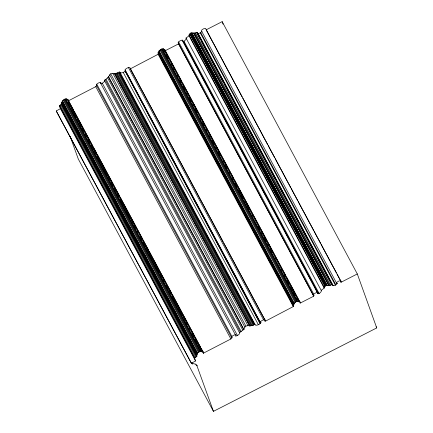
<?xml version="1.0" encoding="UTF-8"?>
<svg xmlns="http://www.w3.org/2000/svg" width="433" height="433" viewBox="0 0 433 433"><rect width="100%" height="100%" fill="white"/><g stroke="black" fill="none" stroke-linecap="round" stroke-linejoin="round"><path stroke-width="0.65" d="M254.35 324.636A0.969 0.352 -28.2 0 0 254.501 324.328L119.178 72.035L254.35 324.636A1.629 0.59 -28.2 0 1 255.091 324.517A4.005 1.456 -28.2 0 0 258.36 324.718A2.273 0.823 -28.2 0 0 260.157 323.559L125.083 70.947L125.451 70.758L260.596 323.061M260.157 323.559L125.083 70.947M206.135 29.839L222.161 21.65L357.306 273.954L376.732 327.922L213.442 411.35L196.923 365.733L197.129 365.398A9.456 3.432 -28.2 0 1 195.532 363.996A2.235 0.812 -28.2 0 1 194.439 363.866L193.454 363.596L192.685 363.985L192.501 363.482L191.538 363.606L191.408 363.255L195.564 360.96L194.531 358.086L195.131 357.777L59.949 105.419A0.996 0.363 -28.2 0 1 60.744 104.808L61.372 104.272A0.779 0.281 -28.2 0 1 61.849 103.779L61.703 103.536M195.104 357.701L195.094 357.723A0.996 0.363 -28.2 0 1 195.884 357.111L196.517 356.575A0.779 0.281 -28.2 0 1 196.993 356.083L173.579 312.236M324.209 288.124L189.069 35.82A4.362 1.586 -28.2 0 1 189.075 35.013A2.051 0.747 -28.2 0 1 189.881 34.142A0.85 0.309 -28.2 0 1 189.957 33.758L190.628 33.254L325.768 285.553L325.123 286.024A0.85 0.309 -28.2 0 0 325.026 286.446A2.051 0.747 -28.2 0 0 324.22 287.317A4.362 1.586 -28.2 0 0 324.209 288.124L321.156 290.337A4.806 1.743 -28.2 0 1 319.148 293.536L318.417 293.796L183.116 41.048L318.417 293.796M325.102 286.061L189.957 33.758M66.671 99.363L66.742 99.271A0.85 0.309 -28.2 0 0 66.595 98.854A6.122 2.225 -28.2 0 1 65.556 99.033A1.175 0.428 -28.2 0 0 65.102 98.968A1.175 0.428 -28.2 0 0 64.549 99.438A0.747 0.271 -28.2 0 0 63.846 99.704A1.164 0.422 -28.2 0 0 63.267 100.239A0.947 0.346 -28.2 0 0 62.303 100.954A0.898 0.325 -28.2 0 0 62.39 101.187L197.535 353.49A1.202 0.438 -28.2 0 0 197.41 353.956L197.064 354.475A1.754 0.639 -28.2 0 0 196.387 355.336A0.779 0.281 -28.2 0 0 196.771 355.455L196.993 356.083M158.456 53.47L160.838 57.876M298.12 300.626L298.754 301.817L298.646 301.503A0.85 0.309 -28.2 0 0 298.494 301.092L163.349 48.788A6.122 2.225 -28.2 0 1 162.315 48.967A1.175 0.428 -28.2 0 0 161.861 48.902A1.175 0.428 -28.2 0 0 161.303 49.373A0.747 0.271 -28.2 0 0 160.605 49.638A1.164 0.422 -28.2 0 0 160.021 50.174A0.947 0.346 -28.2 0 0 159.063 50.888A0.898 0.325 -28.2 0 0 159.144 51.121A1.202 0.438 -28.2 0 0 159.019 51.587L158.657 52.079A1.754 0.639 -28.2 0 0 158.002 52.967L293.146 305.27A0.779 0.281 -28.2 0 0 293.525 305.389L293.747 306.012L291.837 302.445M163.458 49.248L163.501 49.205A0.85 0.309 -28.2 0 0 163.349 48.788M223.688 243.01L265.12 320.366L264.536 321.005L265.559 321.113L293.282 306.575A0.779 0.281 -28.2 0 1 293.747 306.012M200.528 39.657L196.701 32.518A0.779 0.281 -28.2 0 1 197.421 32.556L332.566 284.86A3.572 1.299 -28.2 0 0 333.172 285.683A2.879 1.045 -28.2 0 0 335.38 285.152L337.507 283.431L336.739 283.42L201.599 31.116A2.474 0.898 -28.2 0 1 203.315 28.946A2.474 0.898 -28.2 0 1 205.816 28.957L340.96 281.261L340.251 282.029L341.28 282.143L357.306 273.954M253.051 325.053L251.503 325.692A1.386 0.503 -28.2 0 0 250.62 325.692L249.917 326.119L114.772 73.816L115.476 73.388A1.386 0.503 -28.2 0 1 116.363 73.388L117.906 72.755L253.051 325.053L252.639 325.508L253.803 324.912A0.915 0.33 -28.2 0 1 254.268 324.371L254.501 324.328M299.014 223.531L331.77 284.611A1.645 0.595 -28.2 0 0 330.65 285.282A1.386 0.503 -28.2 0 0 329.762 285.282L329.058 285.71A3.805 1.38 -28.2 0 0 328.642 285.315A3.767 1.369 -28.2 0 0 327.164 285.352A0.85 0.309 -28.2 0 0 326.877 285.158L326.109 285.385L190.964 33.081L191.732 32.854A0.85 0.309 -28.2 0 1 192.019 33.054A3.805 1.38 -28.2 0 1 193.919 33.406L194.617 32.978A1.386 0.503 -28.2 0 1 195.505 32.978A1.645 0.595 -28.2 0 1 196.625 32.307L196.701 32.518M73.664 110.253L68.566 100.732L95.725 86.676L96.851 85.61M202.736 352.013L203.375 353.204L230.87 338.974L232.304 337.572A1.997 0.725 -28.2 0 1 231.915 336.49L96.77 84.191A2.674 0.969 -28.2 0 1 100.223 82.427L235.363 334.731A2.078 0.752 -28.2 0 1 235.417 336.003A2.712 0.985 -28.2 0 0 237.441 335.515A3.594 1.304 -28.2 0 0 239.498 332.69L104.353 80.386L105.165 79.656A0.985 0.357 -28.2 0 0 106.004 79.228A7.101 2.576 -28.2 0 1 107.611 77.794A2.446 0.888 -28.2 0 0 108.694 77.334A1.164 0.422 -28.2 0 0 108.932 77.112M197.697 33.281A3.572 1.299 -28.2 0 0 198.027 33.379A2.879 1.045 -28.2 0 0 200.241 32.848L201.957 31.495M190.964 33.081L190.628 33.254M117.457 73.09L117.906 72.755M183.273 41.492L184.003 41.232A4.806 1.743 -28.2 0 0 186.011 38.034L189.069 35.82M326.109 285.363L325.768 285.553M62.39 101.187A1.202 0.438 -28.2 0 0 62.265 101.652L61.897 102.145L197.064 354.475M298.494 301.092A6.122 2.225 -28.2 0 1 297.455 301.265A1.175 0.428 -28.2 0 0 297.006 301.206A1.175 0.428 -28.2 0 0 296.448 301.677A0.747 0.271 -28.2 0 0 295.75 301.936A1.164 0.422 -28.2 0 0 295.165 302.478A0.947 0.346 -28.2 0 0 294.207 303.192A0.898 0.325 -28.2 0 0 294.288 303.425A1.202 0.438 -28.2 0 0 294.164 303.89L293.818 304.404A1.754 0.639 -28.2 0 0 293.146 305.27M191.538 363.606L56.393 111.303L56.268 110.951L60.42 108.661L59.386 105.782L59.976 105.473M165.319 50.661L178.585 43.885L178.423 43.446L313.568 295.75L313.73 296.188L300.129 303.138L299.874 302.423A1.884 0.682 -28.2 0 0 298.716 301.828M313.568 295.75L314.169 295.295A1.997 0.725 -28.2 0 1 313.779 294.218L178.634 41.914A2.674 0.969 -28.2 0 1 182.087 40.155A2.078 0.752 -28.2 0 1 182.623 40.913M318.255 293.352L317.281 293.726A2.078 0.752 -28.2 0 0 317.232 292.459L182.087 40.155M260.228 323.251L261.142 322.585A2.068 0.752 -28.2 0 1 260.228 322.26L125.083 69.962A2.75 0.996 -28.2 0 1 127.865 67.754A2.75 0.996 -28.2 0 1 129.976 68.068L223.049 241.82M114.772 73.816A3.805 1.38 -28.2 0 0 114.355 73.421A3.767 1.369 -28.2 0 0 112.872 73.458A3.426 1.245 -28.2 0 0 110.729 73.821A2.024 0.736 -28.2 0 0 109.728 74.866A6.186 2.246 -28.2 0 1 108.445 76.646L243.59 328.95A1.164 0.422 -28.2 0 1 243.839 329.637A2.446 0.888 -28.2 0 1 242.756 330.092A7.101 2.576 -28.2 0 0 241.149 331.532A0.985 0.357 -28.2 0 1 240.31 331.959L239.498 332.69M61.703 103.373L61.627 103.151A0.779 0.281 -28.2 0 1 61.248 103.038A1.754 0.639 -28.2 0 1 61.919 102.172L61.919 102.172M66.595 98.854L201.74 351.158A0.85 0.309 -28.2 0 1 201.886 351.574L202 351.883L201.042 350.102M163.463 49.508L163.614 49.514A1.797 0.649 -28.2 0 1 164.448 49.34L299.593 301.644M158.657 52.079L293.818 304.404M104.321 80.349L104.353 80.386A3.594 1.304 -28.2 0 1 102.296 83.212A2.712 0.985 -28.2 0 1 101.17 83.618M376.098 326.731L376.732 327.922M206.368 30.202L213.464 43.522M213.696 43.885L216.013 48.285M216.251 48.648L219.52 54.829M219.753 55.191L225.577 66.135M225.809 66.498L229.084 72.684M229.317 73.042L235.141 83.986M235.373 84.348L236.413 86.367M236.645 86.73L238.962 91.13M239.2 91.487L242.069 96.846M242.702 98.037L248.526 108.981M248.759 109.343L252.033 115.524M252.266 115.887L254.582 120.287M254.815 120.65L258.09 126.831M258.322 127.194L265.418 140.519M265.651 140.882L267.648 144.682M268.2 145.64L271.475 151.826M271.707 152.183L274.576 157.542M275.215 158.732L277.531 163.133M277.764 163.49L281.039 169.676M281.271 170.039L288.367 183.365M288.6 183.722L290.597 187.527M291.149 188.485L294.424 194.666M294.656 195.029L297.525 200.387M298.164 201.578L303.988 212.522M304.22 212.879L310.039 223.823M310.277 224.186L313.546 230.372M314.098 231.33L317.373 237.511M317.606 237.874L320.474 243.227M321.113 244.418L323.429 248.818M323.662 249.181L326.937 255.362M327.169 255.724L329.486 260.125M329.719 260.487L332.988 266.668M333.226 267.031L336.414 272.979M337.047 274.17L341.28 282.143M200.739 32.594L335.884 284.898M200.241 32.848L335.38 285.152M198.027 33.379L333.172 285.683M196.625 32.307L331.77 284.611M201.166 40.848L223.477 82.503M224.115 83.688L246.426 125.343M247.064 126.533L275.431 179.495M276.065 180.685L298.38 222.34M195.505 32.978L330.65 285.282M194.617 32.978L329.762 285.282M193.919 33.406L329.058 285.71M193.497 33.011L328.642 285.315M192.019 33.054L327.164 285.352M191.732 32.854L326.877 285.158M190.758 33.06L325.897 285.363M189.881 34.142L325.026 286.446M189.075 35.013L324.22 287.317M186.011 38.034L321.156 290.337M184.003 41.232L319.148 293.536M178.585 43.885L313.73 296.188M165.639 51.256L181.892 81.604M182.531 82.795L233.847 178.602M234.486 179.792L285.802 275.594M286.44 276.784L300.464 302.965M193.735 104.272L194.368 105.463M216.684 147.112L217.317 148.303M268.633 244.109L269.272 245.3M214.07 142.473L214.708 143.664M163.928 50.109L164.567 51.3M166.483 54.872L167.116 56.063M167.755 57.248L168.394 58.439M171.262 63.797L171.901 64.988M173.812 68.555L174.45 69.745M177.319 75.104L177.958 76.295M179.868 79.861L181.14 82.243M183.376 86.405L185.286 89.977M186.877 92.954L187.516 94.145M189.432 97.712L191.343 101.284M192.934 104.261L193.573 105.452M195.483 109.019L196.122 110.209M196.761 111.4L197.399 112.591M200.268 117.944L200.907 119.135M202.817 122.707L204.089 125.088M206.325 129.251L206.958 130.441M209.826 135.8L210.465 136.985M212.381 140.557L214.292 144.129M215.883 147.101L216.522 148.292M218.432 151.864L219.071 153.055M219.71 154.245L220.348 155.436M223.217 160.789L223.856 161.98M225.766 165.552L227.038 167.928M229.274 172.096L229.907 173.287M232.775 178.64L233.414 179.83M235.33 183.403L237.241 186.969M238.832 189.946L240.748 193.519M241.381 194.709L243.297 198.276M244.889 201.253L245.527 202.444M246.166 203.634L246.805 204.825M247.438 206.016L248.077 207.201M248.715 208.392L249.354 209.583M252.222 214.941L252.856 216.132M258.279 226.248L260.19 229.815M261.781 232.792L262.42 233.982M264.33 237.549L266.246 241.121M267.838 244.098L268.476 245.289M270.387 248.856L271.026 250.047M271.664 251.237L272.303 252.428M275.171 257.781L275.805 258.972M281.228 269.088L281.861 270.279M284.73 275.637L285.369 276.828M287.279 280.395L289.195 283.967M290.787 286.944L292.703 290.511M293.336 291.701L295.252 295.274M296.843 298.245L297.482 299.436M162.315 48.967L297.455 301.265M161.861 48.902L297.006 301.206M161.303 49.373L296.448 301.677M160.605 49.638L295.75 301.936M160.021 50.174L295.165 302.478M159.063 50.888L294.288 303.425M159.019 51.587L294.164 303.89M158.462 53.308L163.923 63.543M164.518 64.614L171.251 77.226M171.446 77.485L186.872 106.383M187.067 106.642L190.336 112.813M190.574 113.186L192.923 117.689M193.519 118.761L200.257 131.378M200.452 131.632L209.821 149.228M210.016 149.488L213.285 155.658M213.523 156.032L215.872 160.535M216.468 161.606L223.206 174.223M223.401 174.477L232.77 192.073M232.965 192.328L238.821 203.38M239.417 204.452L242.285 209.805M242.529 210.184L244.878 214.687M245.516 215.872L246.155 217.063M246.35 217.323L252.212 228.37M252.488 228.851L261.77 246.22M261.97 246.48L265.234 252.65M265.478 253.024L267.827 257.527M268.422 258.604L275.161 271.215M275.356 271.469L284.719 289.065M284.919 289.325L290.776 300.372M291.371 301.444L293.644 305.725M161.477 59.067L164.345 64.42M164.978 65.61L166.894 69.183M167.528 70.373L183.787 100.721M184.426 101.912L189.843 112.028M190.477 113.219L206.736 143.567M207.375 144.752L212.792 154.868M213.426 156.059L216.294 161.417M216.933 162.608L218.849 166.175M219.482 167.365L235.741 197.713M236.375 198.904L239.243 204.262M239.882 205.448L241.798 209.02M242.431 210.211L258.69 240.559M259.324 241.749L264.747 251.865M265.38 253.056L268.249 258.409M268.888 259.6L270.798 263.172M271.437 264.363L287.696 294.711M288.329 295.896L291.198 301.254M158.608 53.714A0.779 0.281 -28.2 0 0 158.137 54.277L293.298 306.629M265.559 321.113L130.414 68.809L158.137 54.277M128.433 67.57L263.573 319.873M119.356 72.024A0.969 0.352 -28.2 0 1 119.205 72.333A1.629 0.59 -28.2 0 1 119.946 72.214A4.005 1.456 -28.2 0 0 123.216 72.414L258.36 324.718M119.946 72.214L255.091 324.517M253.803 324.912L118.664 72.609A0.915 0.33 -28.2 0 1 119.124 72.067M116.959 72.977L252.098 325.28M116.363 73.388L251.503 325.692M115.476 73.388L250.62 325.692M114.355 73.421L249.5 325.724A3.805 1.38 -28.2 0 1 249.917 326.119M112.872 73.458L248.017 325.762A3.767 1.369 -28.2 0 1 249.5 325.724M110.729 73.821L245.874 326.125A3.426 1.245 -28.2 0 1 248.017 325.762M109.728 74.866L244.872 327.164A6.186 2.246 -28.2 0 1 243.59 328.95M108.694 77.334L243.839 329.637M107.611 77.794L242.756 330.092M106.004 79.228L241.149 331.532M105.165 79.656L240.31 331.959M102.296 83.212L237.441 335.515M96.294 85.068L231.439 337.372M95.725 86.676L230.87 338.974M74.303 111.443L93.106 146.549M93.745 147.74L96.613 153.098M97.252 154.283L119.562 195.938M120.201 197.129L142.511 238.783M143.15 239.974L148.568 250.09M149.206 251.281L171.517 292.935M172.155 294.121L194.466 335.775M195.104 336.966L200.522 347.082M201.156 348.273L203.71 353.036M66.936 99.552A1.797 0.649 -28.2 0 1 67.694 99.406L202.833 351.71M102.394 164.453L103.352 166.24M96.278 153.266L96.916 154.457M68.658 102.843L70.568 106.41M71.207 107.601L74.075 112.959M74.714 114.144L76.625 117.716M77.263 118.907L78.855 121.884M79.493 123.075L80.132 124.26M80.771 125.451L81.404 126.642M82.043 127.832L83.114 129.927M83.32 130.214L83.953 131.405M85.55 134.376L86.616 136.476M88.099 139.139L90.01 142.711M91.607 145.683L93.517 149.255M94.156 150.446L95.861 153.731M97.663 156.99L100.007 161.466M100.212 161.753L103.081 167.106M103.72 168.296L106.063 172.772M106.269 173.059L107.86 176.031M108.499 177.221L109.565 179.322M109.771 179.603L110.41 180.794M111.048 181.984L112.959 185.551M114.556 188.528L116.466 192.1M117.105 193.291L118.81 196.577M120.612 199.835L122.956 204.311M123.161 204.593L126.03 209.951M126.669 211.142L129.012 215.618M129.218 215.899L130.809 218.876M131.448 220.067L132.087 221.258M132.72 222.448L133.359 223.634M133.997 224.824L135.908 228.397M137.505 231.374L138.143 232.564M140.054 236.131L141.759 239.422M143.561 242.68L145.472 246.247M146.11 247.438L148.979 252.796M149.618 253.982L151.961 258.463M152.167 258.745L155.036 264.098M155.669 265.288L158.013 269.77M158.224 270.051L159.815 273.028M160.454 274.213L161.52 276.314M161.726 276.595L162.364 277.786M163.003 278.976L164.594 281.953M166.51 285.52L168.421 289.092M169.059 290.283L170.764 293.569M172.567 296.827L174.91 301.303M175.116 301.59L177.985 306.943M178.618 308.134L180.962 312.61M181.173 312.897L182.764 315.868M183.403 317.059L184.041 318.25M184.674 319.44L185.313 320.631M185.952 321.822L187.543 324.793M189.459 328.366L190.092 329.556M192.008 333.129L193.713 336.414M195.516 339.672L197.426 343.245M198.065 344.43L200.934 349.788M65.556 99.033L200.701 351.336A6.122 2.225 -28.2 0 0 201.74 351.158M65.102 98.968L200.246 351.271A1.175 0.428 -28.2 0 1 200.701 351.336M64.549 99.438L199.694 351.742A0.747 0.271 -28.2 0 0 198.991 352.007A1.164 0.422 -28.2 0 0 198.411 352.543A0.947 0.346 -28.2 0 0 197.448 353.258A0.898 0.325 -28.2 0 0 197.535 353.49M63.846 99.704L198.991 352.007M63.267 100.239L198.411 352.543M62.303 100.954L197.448 353.258M62.265 101.652L197.41 353.956M61.946 103.747L62.579 104.938M63.218 106.128L65.129 109.701M66.725 112.677L68.636 116.244M69.275 117.435L71.185 121.007M72.782 123.979L74.692 127.551M76.603 131.123L78.2 134.095M78.838 135.285L79.472 136.476M80.11 137.667L80.749 138.858M82.66 142.43L84.256 145.401M84.895 146.592L85.528 147.783M86.167 148.974L86.806 150.164M87.444 151.355L88.078 152.546M89.674 155.517L91.585 159.09M92.224 160.28L94.134 163.847M95.731 166.824L97.642 170.396M99.552 173.963L101.149 176.94M103.059 180.512L103.698 181.703M105.609 185.27L107.205 188.247M107.844 189.438L108.477 190.628M109.116 191.819L109.755 193.01M110.393 194.195L111.027 195.386M112.623 198.363L114.534 201.935M115.173 203.126L117.083 206.693M118.68 209.669L120.591 213.242M122.501 216.809L124.098 219.785M124.736 220.976L126.647 224.543M128.558 228.115L130.154 231.092M130.793 232.283L131.426 233.474M132.065 234.659L132.704 235.85M133.342 237.04L133.976 238.231M135.572 241.208L136.211 242.399M136.844 243.584L137.483 244.775M138.122 245.966L138.76 247.156M139.399 248.347L140.032 249.538M141.629 252.515L143.54 256.082M144.178 257.272L147.047 262.631M147.685 263.816L149.596 267.388M151.507 270.961L153.103 273.932M155.014 277.504L155.653 278.695M157.563 282.267L159.16 285.239M159.793 286.43L160.432 287.62M161.071 288.811L161.709 290.002M162.348 291.192L162.981 292.383M164.578 295.355L166.489 298.927M167.127 300.118L169.996 305.471M170.634 306.661L172.545 310.234M174.456 313.806L176.052 316.777M176.691 317.968L178.602 321.54M180.512 325.107L182.109 328.084M182.742 329.275L183.381 330.466M184.02 331.656L184.658 332.847M185.297 334.032L185.93 335.223M187.527 338.2L188.166 339.391M188.799 340.582L189.438 341.772M190.076 342.963L190.715 344.148M191.348 345.339L192.945 348.316M193.583 349.507L195.494 353.079M61.746 103.492L75.553 129.364M75.726 129.559L98.502 172.21M98.675 172.399L121.451 215.055M121.624 215.244L127.508 226.362M127.724 226.67L150.457 269.202M150.63 269.396L173.406 312.047M61.248 103.038L196.387 355.336M61.372 104.272L196.517 356.575M60.744 104.808L195.884 357.111M59.386 105.782L194.531 358.086M60.398 108.602L195.564 360.96M196.409 364.608L197.047 365.798M192.046 362.8L192.685 363.985M56.268 110.951L191.408 363.255M213.442 411.35L78.303 159.046L70.103 136.271M222.161 21.65L223.076 24.188M203.375 353.204L203.115 352.489A1.884 0.682 -28.2 0 0 201.962 351.894M336.739 283.42A2.474 0.898 -28.2 0 1 338.46 281.25A2.474 0.898 -28.2 0 1 340.96 281.261M331.846 284.817A0.779 0.281 -28.2 0 1 332.566 284.86M313.779 294.218A2.674 0.969 -28.2 0 1 317.232 292.459M199.694 351.742A1.175 0.428 -28.2 0 1 200.246 351.271M231.915 336.49A2.674 0.969 -28.2 0 1 235.363 334.731M260.228 322.26A2.75 0.996 -28.2 0 1 263.01 320.057A2.75 0.996 -28.2 0 1 265.12 320.366M244.872 327.164A2.024 0.736 -28.2 0 1 245.874 326.125M197.48 33.108A3.572 1.299 -28.2 0 1 197.421 32.556M178.607 43.029A1.997 0.725 -28.2 0 1 178.634 41.914M164.448 49.34A1.884 0.682 -28.2 0 1 164.729 50.12M158.272 53.102A0.779 0.281 -28.2 0 1 158.002 52.967M125.321 70.27A2.068 0.752 -28.2 0 1 125.083 69.962M125.013 71.256A2.273 0.823 -28.2 0 1 123.216 72.414M108.445 76.646A1.164 0.422 -28.2 0 1 108.867 76.603M100.223 82.427A2.078 0.752 -28.2 0 1 100.629 83.353M96.743 85.301A1.997 0.725 -28.2 0 1 96.77 84.191M67.694 99.406A1.884 0.682 -28.2 0 1 68.176 99.785"/></g></svg>
